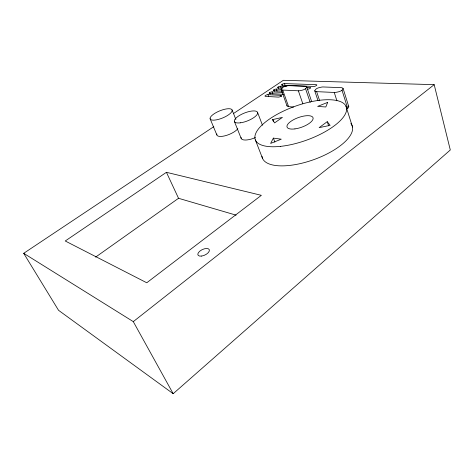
<?xml version="1.0" encoding="UTF-8"?>
<svg xmlns="http://www.w3.org/2000/svg" width="474" height="474" viewBox="0 0 474 474"><rect width="100%" height="100%" fill="white"/><g stroke="black" fill="none" stroke-linecap="round" stroke-linejoin="round"><path stroke-width="0.71" d="M306.737 87.038C305.807 89.734 302.045 90.256 299.55 90.759A6.606 2.157 -19.9 0 1 298.359 90.795L282.717 90.072A6.411 2.044 -20.3 0 1 281.846 89.942C279.737 87.506 286.189 85.948 288.097 85.717A6.423 2.056 -20.4 0 1 289.229 85.675L304.948 86.274A6.618 2.169 -19.9 0 1 305.89 86.398L306.737 87.038L311.649 101.584M287.031 105.412L287.048 105.98L287.736 106.49A6.334 2.169 -20.1 0 0 288.613 106.65L293.584 107.023M273.374 138.124L270.636 143.415L281.26 139.178L273.374 138.124L274.879 142.135M213.833 126.629L23.7 253.317L58.539 310.298L173.182 393.704L450.3 149.985L434.184 84.656L283.363 80.296L233.522 113.505M346.618 109.026L348.23 107.912L348.799 106.751L343.105 88.466L342.062 87.779A7.08 2.423 -18.8 0 0 340.99 87.643L323.304 86.973A6.849 2.299 -19.4 0 0 322.047 87.015C319.517 87.53 315.607 88.04 314.73 90.824L317.971 100.571M23.7 253.317L133.289 321.627L434.184 84.656M314.73 90.824L315.637 91.5A6.837 2.287 -19.3 0 0 316.632 91.642L334.247 92.46A7.069 2.411 -18.7 0 0 335.574 92.418C338.152 91.909 342.394 91.417 343.105 88.466M327.244 121.664L319.132 127.654L330.117 125.355L327.244 121.664L328.618 125.806M95.6 257.127L178.538 198.298L236.076 215.143M166.433 172.305L65.24 240.988L146.756 282.771L261.352 195.329L166.433 172.305L178.538 198.298M272.668 119.578L282.409 117.404L274.559 122.92L272.668 119.578L273.415 121.599M284.477 83.59L316.247 84.692A1.92 0.628 -19.5 0 1 316.312 85.616A1.92 0.628 -19.5 0 1 313.729 86.44L282.012 85.243A1.807 0.569 -20.4 0 1 282.066 84.372A1.807 0.569 -20.4 0 1 284.477 83.59L285.206 85.658M282.463 88.105L278.031 87.915A1.813 0.575 -20.6 0 1 278.09 87.032A1.813 0.575 -20.6 0 1 280.507 86.25L286.29 86.481M306.512 87.281L310.126 87.423A1.92 0.634 -19.7 0 1 310.168 88.354A1.92 0.634 -19.7 0 1 307.59 89.177M282.569 91.162L273.806 90.741A1.819 0.581 -20.7 0 1 273.889 89.847A1.819 0.581 -20.7 0 1 276.306 89.065L281.432 89.296M283.576 94.326L269.582 93.574A1.825 0.581 -20.8 0 1 269.676 92.667A1.825 0.581 -20.8 0 1 272.106 91.885L282.433 92.406M280.857 95.369A1.878 0.616 -20.5 0 1 280.798 96.311A1.878 0.616 -20.5 0 1 278.285 97.111L265.44 96.352A1.831 0.587 -20.9 0 1 265.547 95.434A1.831 0.587 -20.9 0 1 267.982 94.646L280.857 95.369L281.349 96.749M348.26 106.028L348.751 106.543M133.289 321.627L173.182 393.704M210.106 118.749L216.819 134.883M234.405 121.463L241.142 138.355M232.112 110.004A11.844 3.833 -22.3 0 1 216.731 119.792A11.844 3.833 -22.3 0 1 214.538 113.517A11.844 3.833 -22.3 0 1 232.112 110.004L235.886 119.495M255.35 139.901L262.472 158.203M257.548 112.291L262.46 125.237M267.982 94.646L268.746 96.732M269.676 92.667L270.18 94.048M272.106 91.885L272.858 93.965M273.889 89.847L274.387 91.227M276.306 89.065L277.059 91.138M278.096 87.032L278.588 88.407M280.507 86.25L281.248 88.318M281.106 89.308L286.989 105.803M282.066 84.372L282.551 85.747M282.717 90.072L288.613 106.65M298.359 90.795L302.821 103.735M305.552 88.691L310.192 102.372M316.632 91.642L319.66 100.766M334.247 92.46L336.907 100.784M342.015 90.226L347.703 108.362M345.961 106.17L352.532 127.073M255.421 137.573A12.294 4.467 -21.5 0 1 241.088 137.395M350.861 123.507A47.696 18.883 -19.7 0 1 314.86 159.246A47.696 18.883 -19.7 0 1 261.992 156.331M237.824 128.738A11.708 4.065 -22.3 0 1 224.972 135.813A11.708 4.065 -22.3 0 1 216.843 133.982M327.682 102.372L325.816 106.976L317.663 106.401L327.682 102.372M240.656 122.784A12.448 4.219 -21.6 0 0 257.666 112.711A12.448 4.219 -21.6 0 0 239.69 115.336A12.448 4.219 -21.6 0 0 240.656 122.784M201.669 256.067A6.275 3.028 -25.4 0 0 209.324 249.745A6.275 3.028 -25.4 0 0 199.827 251.137A6.275 3.028 -25.4 0 0 201.669 256.067M280.49 146.371A48.36 17.876 -19.9 0 0 346.53 107.953A48.36 17.876 -19.9 0 0 275.234 115.419A48.36 17.876 -19.9 0 0 280.49 146.371M294.941 128.898A13.811 5.096 -19.9 0 0 313.036 117.724A13.811 5.096 -19.9 0 0 292.126 120.532A13.811 5.096 -19.9 0 0 294.941 128.898"/></g></svg>
